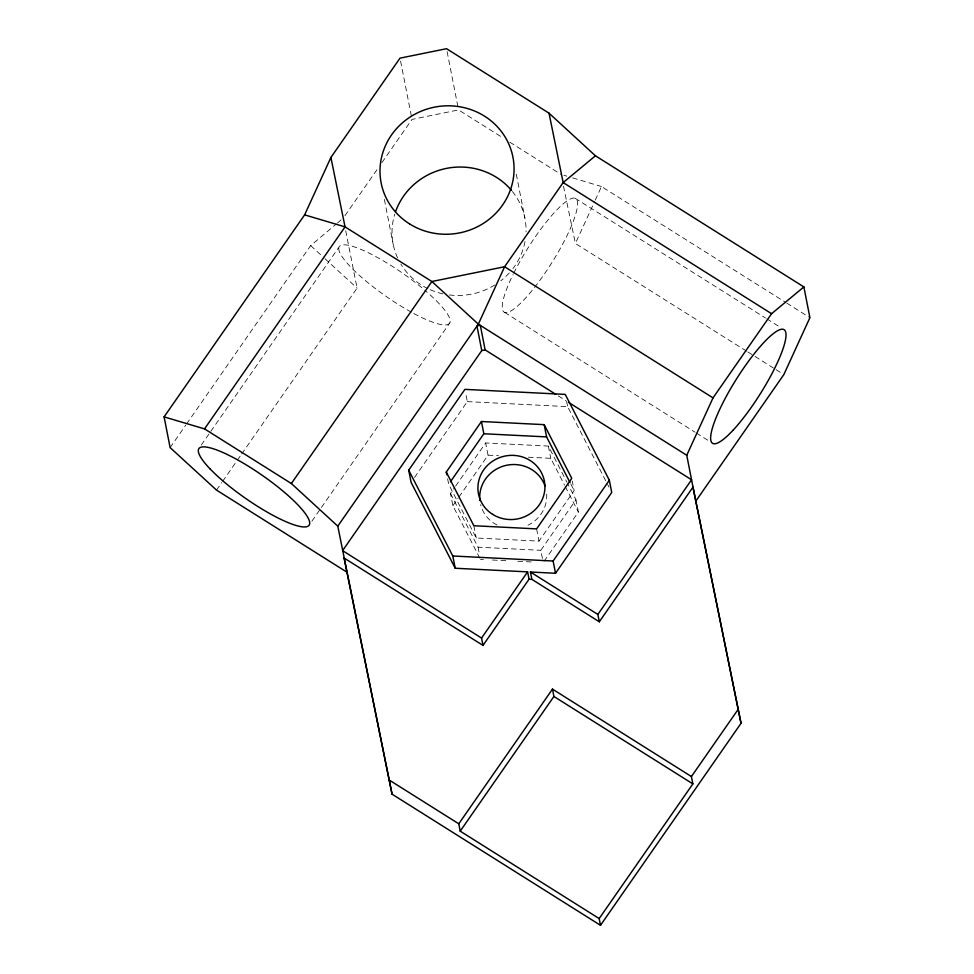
<?xml version="1.0" encoding="UTF-8"?>
<svg xmlns="http://www.w3.org/2000/svg" width="974" height="974" viewBox="0 0 974 974"><rect width="100%" height="100%" fill="white"/><g stroke="black" fill="none" stroke-linecap="round" stroke-linejoin="round"><path stroke-width="0.73" stroke-dasharray="4.87 3.65" d="M746.522 351.127L575.403 243.476L594.651 201.448M595.272 200.096L601.469 186.533L785.458 302.281M170.121 447.614L185.742 425.175M186.606 423.921L310.669 245.606L336.237 224.032M201.253 445.094L209.934 432.626M210.798 431.372L339.196 246.824A67.145 14.22 34.8 0 1 423.641 289.217M216.532 490.117L221.731 482.641M222.596 481.399L236.487 461.445M237.352 460.191L240.822 455.211M241.686 453.957L357.068 288.109L345.575 230.059M311.863 521.2L320.531 508.72M321.408 507.478L449.793 322.93A67.145 14.22 34.8 0 0 424.761 290.179M414.571 477.443L467.325 401.617L465.462 392.096M479.78 558.078L452.886 505.737L450.487 493.489L454.773 487.329M455.625 486.087L485.649 442.951L548.386 446.092L567.002 482.325M452.886 505.737L458.036 498.335M458.888 497.105L488.047 455.187L485.649 442.951M447.614 478.855L448.685 484.297L476.262 537.989L538.999 541.13L574.161 490.579L572.298 481.059M542.408 558.467L540.801 550.31L575.963 499.772L567.684 483.664M544.064 561.328L578.361 512.02L575.963 499.772M344.942 215.68L378.484 167.528M381.918 162.597L412.026 119.388L458.547 109.928L503.388 138.138M337.406 223.046L343.213 218.152M467.325 401.617L567.635 406.633L606.912 483.08M488.047 455.187L498.505 455.71M528.383 457.208L550.785 458.328L564.579 485.174M450.487 493.489L478.064 547.169L540.801 550.31M480.462 559.417L483.457 559.563M492.418 560.013L507.357 560.756M517.815 561.28L532.754 562.035M563.922 175.271L566.807 176.136M572.59 177.865L601.469 186.533M786.749 303.097L809.905 317.67M509.792 142.167L561.024 174.407M575.11 198.233L765.527 318.035M766.806 318.839L780.965 327.739M747.813 351.931L774.829 368.939M776.12 369.743L783.839 374.6M504.69 312.447L695.119 432.237M696.398 433.053L707.976 440.333M558.224 395.87L565.918 400.716M310.669 245.606L323.928 257.745M325.024 258.767L357.068 288.109M607.593 484.419L608.981 487.097M570.715 483.871L574.161 490.579M565.261 486.513L578.361 512.02M563.471 186.156L575.403 243.476M566.564 401.191L567.635 406.633M516.269 174.151L524.852 217.896M548.386 446.092L550.785 458.328M447.115 51.61L457.975 107.018M536.601 528.882L538.999 541.13M400.582 61.07L412.026 119.388M473.863 525.741L476.262 537.989M478.064 547.169L479.658 555.338M384.377 199.427L393.24 244.62M449.793 322.93A67.145 14.22 34.8 0 1 412.586 312.849M411.32 312.155A67.145 14.22 34.8 0 1 339.196 246.824M513.712 273.244A67.145 14.026 -57.8 0 1 576.377 199.134A67.145 14.026 -57.8 0 1 530.124 292.857A67.145 14.026 -57.8 0 1 513.067 274.534M525.023 241.564A67.145 64.114 -11.1 0 1 512.957 268.532M509.268 272.951A67.145 64.114 -11.1 0 1 500.806 280.792M494.816 284.968A67.145 64.114 -11.1 0 1 448.588 294.854M442.829 293.831A67.145 64.114 -11.1 0 1 429.144 289.229M427.842 288.608A67.145 64.114 -11.1 0 1 400.838 264.088M397.587 257.915A67.145 64.114 -11.1 0 1 394.774 214.085M512.385 191.476A67.145 64.114 -11.1 0 1 526.057 231.824M546.682 494.098A33.579 32.057 -11.1 0 1 527.92 525.242M496.971 524.986A33.579 32.057 -11.1 0 1 480.632 504.666"/><path stroke-width="1.46" d="M304.631 214.864L330.904 157.471L400.01 58.148L446.542 48.7L549.019 113.167L595.443 155.803L803.879 286.928L809.905 317.67L783.839 374.6L695.765 501.196L741.031 723.292L600.495 925.3L392.059 794.175L337.783 526.155L291.36 483.53L204.516 428.889L164.095 416.884L304.631 214.864L345.052 226.881L431.896 281.51L478.331 324.147L686.755 455.272L695.765 501.196M686.755 455.272L713.029 397.879L771.591 313.701L803.879 286.928M204.516 428.889L345.052 226.881L330.904 157.471M291.36 483.53L431.896 281.51L504.605 266.742L713.029 397.879M337.783 526.155L478.331 324.147L504.605 266.742L563.155 182.576L595.443 155.803M555.655 394.263L485.137 349.897L481.777 350.579L342.592 550.651L481.546 638.067L482.994 645.409L344.041 557.992L392.059 794.175M482.994 645.409L529.04 579.226L527.604 571.872L455.211 568.244L411.113 482.422L408.703 470.174L464.927 389.369L565.237 394.397L609.334 480.219L611.733 492.467L555.521 573.272L530.44 572.018L531.877 579.36L599.314 621.789L693.001 487.11L741.031 723.292M446.275 472.061L481.436 421.511L544.174 424.652L571.762 478.331L536.601 528.882L473.863 525.741L446.275 472.061L446.81 474.776M450.39 481.838L483.847 433.759L481.436 421.511M481.546 638.067L527.604 571.872M555.521 573.272L553.11 561.024L609.334 480.219M599.314 621.789L597.866 614.436L691.564 479.768L568.475 402.323M599.168 918.567L460.215 831.151L458.778 823.797L552.465 689.117L691.418 776.546L692.867 783.887L599.168 918.567L600.495 925.3M460.215 831.151L553.914 696.471L552.465 689.117M691.418 776.546L738.268 709.206M483.847 433.759L546.584 436.9L570.021 482.532M408.703 470.174L452.8 555.996L553.11 561.024M529.04 579.226L531.877 579.36M771.591 313.701L563.155 182.576L549.019 113.167M530.44 572.018L597.866 614.436M553.914 696.471L692.867 783.887M346.793 572.079L216.532 490.117L170.121 447.614L164.095 416.884M389.296 780.089L458.778 823.797M544.174 424.652L546.584 436.9M485.137 349.897L480.34 325.401L478.611 325.535L476.968 326.095L481.777 350.579M452.8 555.996L455.211 568.244M395.663 211.419A67.145 64.114 -11.1 0 1 447.675 168.161A67.145 64.114 -11.1 0 1 511.496 190.38M479.89 500.551A33.579 32.057 -11.1 0 1 506.103 465.377A33.579 32.057 -11.1 0 1 545.002 485.904M210.067 468.896A67.145 14.22 34.8 0 0 305.617 526.897A67.145 14.22 34.8 0 0 246.178 464.866A67.145 14.22 34.8 0 0 210.067 468.896M732.923 430.374A67.145 14.026 -57.8 0 0 785.811 332.597A67.145 14.026 -57.8 0 0 726.263 396.43A67.145 14.026 -57.8 0 0 732.923 430.374M409.555 223.898A67.145 64.114 -11.1 0 0 513.907 173.372A67.145 64.114 -11.1 0 0 417.639 112.801A67.145 64.114 -11.1 0 0 409.555 223.898M492.686 514.382A33.579 32.057 -11.1 0 0 544.856 489.118A33.579 32.057 -11.1 0 0 496.728 458.839A33.579 32.057 -11.1 0 0 492.686 514.382"/></g></svg>
